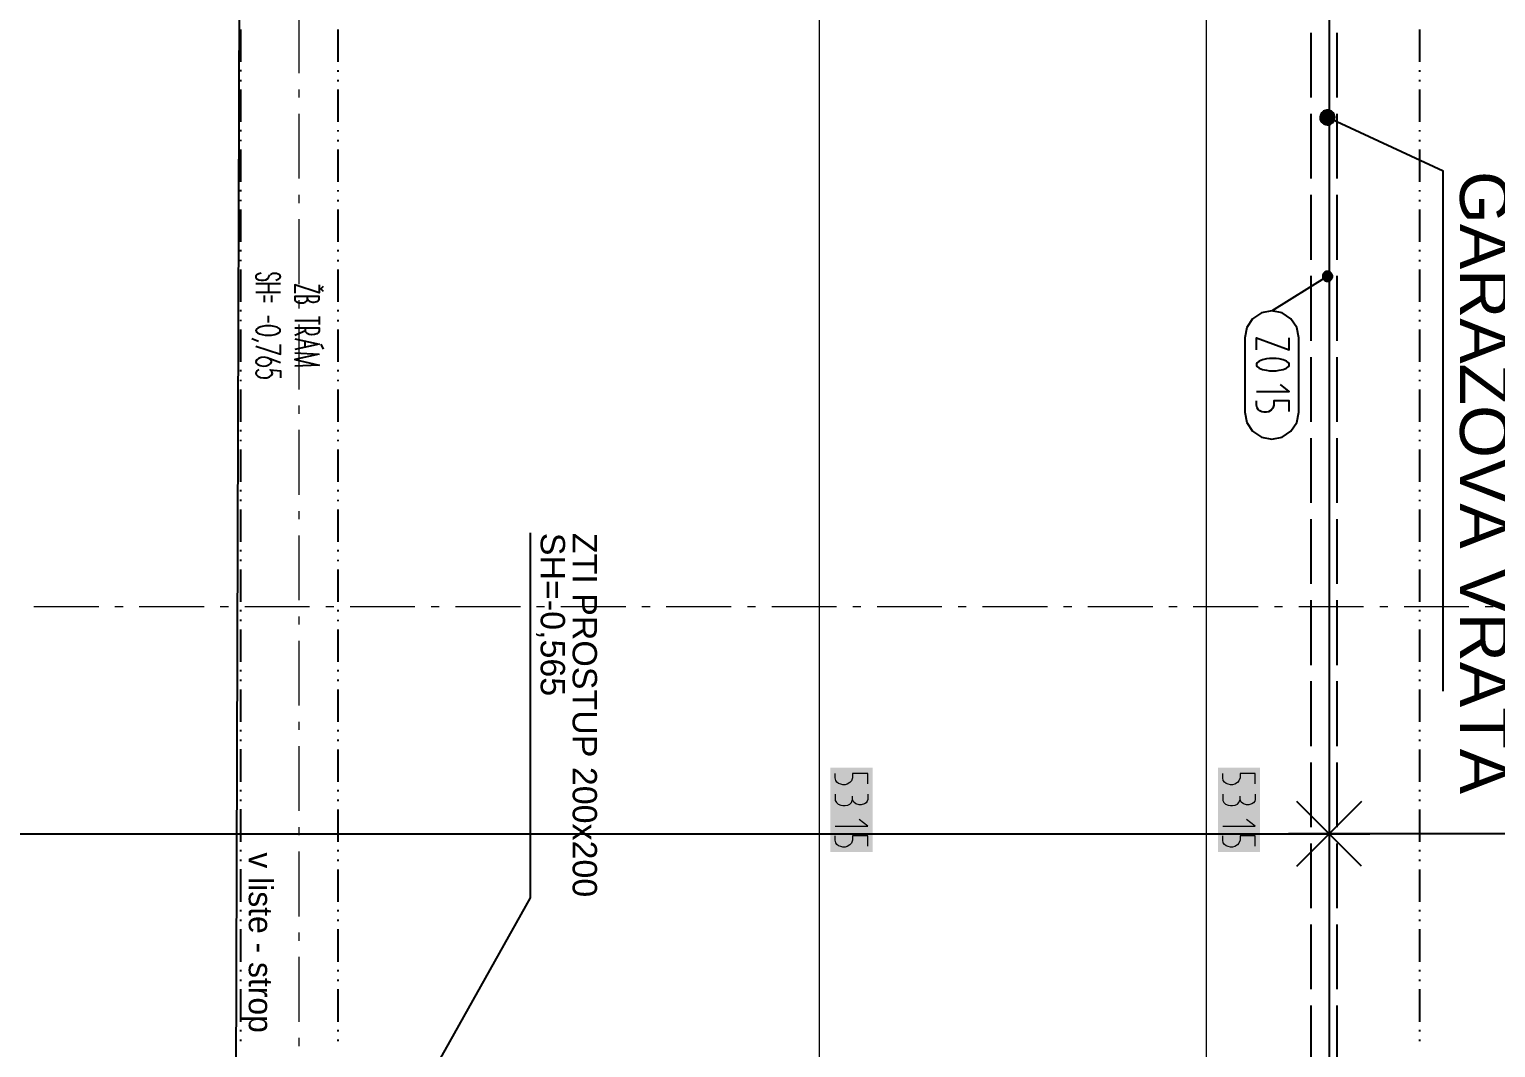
# Model space of a CAD drawing. Header units: millimetres. Extents: x 0 to 594, y 0 to 420.
# Drawn here: x 416.07 to 451.67, y 223.78 to 248.51 of the extents above; entities that cross this region are included whole.
import ezdxf

# ---------------------------------------------------------------- set-up
doc = ezdxf.new("R2010")
doc.units = ezdxf.units.MM
doc.header["$LTSCALE"] = 8
for name, color, linetype in [('CAT6', 1, 'Continuous'), ('PDF_Dokresleni nad rovinou rezu', 7, 'Continuous'), ('PDF_Dvere', 7, 'Continuous'), ('PDF_Koty delkove', 7, 'Continuous'), ('PDF_Osy hlavni', 7, 'Continuous'), ('PDF_Popis Prostupy', 7, 'Continuous'), ('PDF_Popis Zamecnicke vyrobky', 7, 'Continuous'), ('PDF_Popis-obecne 01', 7, 'Continuous'), ('PDF_Rampy', 7, 'Continuous'), ('PDF_Text', 7, 'Continuous'), ('popos', 7, 'Continuous')]:
    doc.layers.add(name, color=color, linetype=linetype)
doc.styles.add('PDF Arial', font='arial.ttf')

msp = doc.modelspace()

# ---------------------------------------------------------------- linework, layer by layer
at = {"layer": 'CAT6'}
msp.add_line((420.994, 193.995), (421.247, 270.644), dxfattribs=at)
at = {"layer": 'PDF_Dokresleni nad rovinou rezu', "lineweight": 25}
for points in [[(421.201, 248.505), (421.201, 247.718)], [(423.563, 248.504), (423.563, 247.717)], [(449.823, 248.504), (449.823, 247.717)], [(421.201, 247.521), (421.201, 247.481)], [(423.563, 247.52), (423.563, 247.48)], [(449.823, 247.52), (449.823, 247.48)], [(421.201, 247.285), (421.201, 247.245)], [(423.563, 247.284), (423.563, 247.244)], [(449.823, 247.284), (449.823, 247.244)], [(421.201, 247.048), (421.201, 246.261)], [(423.563, 247.047), (423.563, 246.26)], [(449.823, 247.047), (449.823, 246.26)], [(421.201, 246.064), (421.201, 246.025)], [(423.563, 246.063), (423.563, 246.024)], [(449.823, 246.063), (449.823, 246.024)], [(421.201, 245.828), (421.201, 245.789)], [(423.563, 245.827), (423.563, 245.788)], [(449.823, 245.827), (449.823, 245.788)], [(421.201, 245.592), (421.201, 244.804)], [(423.563, 245.591), (423.563, 244.803)], [(449.823, 245.591), (449.823, 244.803)], [(421.201, 244.607), (421.201, 244.568)], [(423.563, 244.606), (423.563, 244.567)], [(449.823, 244.606), (449.823, 244.567)], [(421.201, 244.371), (421.201, 244.332)], [(423.563, 244.37), (423.563, 244.331)], [(449.823, 244.37), (449.823, 244.331)], [(421.201, 244.135), (421.201, 243.348)], [(423.563, 244.134), (423.563, 243.347)], [(449.823, 244.134), (449.823, 243.347)], [(421.201, 243.151), (421.201, 243.111)], [(421.201, 242.914), (421.201, 242.875)], [(423.563, 243.15), (423.563, 243.11)], [(423.563, 242.914), (423.563, 242.874)], [(449.823, 243.15), (449.823, 243.11)], [(449.823, 242.914), (449.823, 242.874)], [(421.201, 242.678), (421.201, 241.891)], [(421.697, 242.584), (421.641, 242.572), (421.598, 242.548), (421.574, 242.517), (421.574, 242.483), (421.598, 242.452), (421.641, 242.428), (421.697, 242.415), (421.757, 242.415), (421.813, 242.428), (421.856, 242.452), (421.879, 242.483), (421.895, 242.516), (421.914, 242.545)], [(423.563, 242.677), (423.563, 241.89)], [(449.823, 242.677), (449.823, 241.89)], [(421.574, 242.334), (422.165, 242.334)], [(421.574, 242.128), (422.165, 242.128)], [(421.879, 242.334), (421.879, 242.128)], [(423.11, 242.302), (423.11, 242.113), (422.519, 242.302), (422.519, 242.102)], [(423.208, 242.267), (423.148, 242.207), (423.208, 242.147)], [(421.771, 242.046), (421.771, 241.882)], [(421.949, 242.046), (421.949, 241.882)], [(422.824, 241.954), (422.834, 241.934), (422.853, 241.917), (422.88, 241.902), (422.912, 241.891), (422.948, 241.886), (422.986, 241.886), (423.022, 241.891), (423.055, 241.902), (423.081, 241.917), (423.1, 241.934), (423.11, 241.954), (423.11, 242.02), (422.519, 242.02), (422.519, 241.938), (422.53, 241.917), (422.55, 241.897), (422.578, 241.882), (422.613, 241.87), (422.652, 241.864), (422.692, 241.864), (422.731, 241.87), (422.765, 241.882), (422.794, 241.897), (422.814, 241.917), (422.824, 241.938), (422.824, 242.02)], [(421.201, 241.694), (421.201, 241.655)], [(421.201, 241.458), (421.201, 241.418)], [(421.869, 241.554), (421.869, 241.39)], [(422.519, 241.438), (423.11, 241.438)], [(423.11, 241.537), (423.11, 241.339)], [(423.563, 241.693), (423.563, 241.654)], [(423.563, 241.457), (423.563, 241.417)], [(449.823, 241.693), (449.823, 241.654)], [(449.823, 241.457), (449.823, 241.417)], [(421.201, 241.222), (421.201, 240.434)], [(421.582, 241.164), (421.612, 241.136), (421.659, 241.112), (421.721, 241.094), (421.793, 241.082), (421.869, 241.078), (421.947, 241.082)], [(422.519, 241.258), (423.11, 241.258), (423.11, 241.186), (423.095, 241.145), (423.055, 241.115), (422.997, 241.097), (422.931, 241.092), (422.867, 241.101), (422.814, 241.124), (422.781, 241.156), (422.775, 241.186), (422.775, 241.258)], [(422.775, 241.186), (422.519, 241.077)], [(423.563, 241.221), (423.563, 240.433)], [(449.823, 241.221), (449.823, 240.433)], [(421.476, 240.997), (421.634, 240.939)], [(421.574, 240.816), (422.165, 240.624), (422.165, 240.857)], [(422.519, 240.995), (423.11, 240.864), (422.519, 240.733)], [(422.756, 240.943), (422.756, 240.785)], [(423.149, 240.864), (423.208, 240.744)], [(422.165, 240.411), (421.846, 240.533)], [(422.519, 240.651), (423.11, 240.623)], [(423.11, 240.623), (422.519, 240.488), (423.11, 240.353), (422.519, 240.325)], [(421.201, 240.237), (421.201, 240.198)], [(421.201, 240.001), (421.201, 239.962)], [(421.639, 240.251), (421.591, 240.214), (421.571, 240.17), (421.581, 240.123), (421.62, 240.083), (421.682, 240.055), (421.758, 240.043), (421.836, 240.048), (421.904, 240.072), (421.951, 240.109), (421.972, 240.154), (421.962, 240.2), (421.922, 240.24), (422.165, 240.218), (422.165, 240.048)], [(423.563, 240.236), (423.563, 240.197)], [(423.563, 240), (423.563, 239.961)], [(449.823, 240.236), (449.823, 240.197)], [(449.823, 240), (449.823, 239.961)], [(421.201, 239.765), (421.201, 238.977)], [(423.563, 239.764), (423.563, 238.977)], [(449.823, 239.764), (449.823, 238.977)], [(421.201, 238.781), (421.201, 238.741)], [(421.201, 238.544), (421.201, 238.505)], [(423.563, 238.78), (423.563, 238.74)], [(423.563, 238.543), (423.563, 238.504)], [(449.823, 238.78), (449.823, 238.74)], [(449.823, 238.543), (449.823, 238.504)], [(421.201, 238.308), (421.201, 237.521)], [(423.563, 238.307), (423.563, 237.52)], [(449.823, 238.307), (449.823, 237.52)], [(421.201, 237.324), (421.201, 237.285)], [(423.563, 237.323), (423.563, 237.284)], [(449.823, 237.323), (449.823, 237.284)], [(421.201, 237.088), (421.201, 237.048)], [(421.201, 236.852), (421.201, 236.064)], [(423.563, 237.087), (423.563, 237.047)], [(423.563, 236.851), (423.563, 236.063)], [(449.823, 237.087), (449.823, 237.047)], [(449.823, 236.851), (449.823, 236.063)], [(421.201, 235.867), (421.201, 235.828)], [(423.563, 235.866), (423.563, 235.827)], [(449.823, 235.866), (449.823, 235.827)], [(421.201, 235.631), (421.201, 235.592)], [(421.201, 235.395), (421.201, 234.607)], [(423.563, 235.63), (423.563, 235.591)], [(423.563, 235.394), (423.563, 234.606)], [(449.823, 235.63), (449.823, 235.591)], [(449.823, 235.394), (449.823, 234.606)], [(421.201, 234.411), (421.201, 234.371)], [(423.563, 234.41), (423.563, 234.37)], [(449.823, 234.41), (449.823, 234.37)], [(421.201, 234.174), (421.201, 234.135)], [(421.201, 233.938), (421.201, 233.151)], [(423.563, 234.173), (423.563, 234.134)], [(423.563, 233.937), (423.563, 233.15)], [(449.823, 234.173), (449.823, 234.134)], [(449.823, 233.937), (449.823, 233.15)], [(421.201, 232.954), (421.201, 232.914)], [(423.563, 232.953), (423.563, 232.914)], [(449.823, 232.953), (449.823, 232.914)], [(421.201, 232.718), (421.201, 232.678)], [(421.201, 232.481), (421.201, 231.694)], [(423.563, 232.717), (423.563, 232.677)], [(423.563, 232.48), (423.563, 231.693)], [(449.823, 232.717), (449.823, 232.677)], [(449.823, 232.48), (449.823, 231.693)], [(421.201, 231.497), (421.201, 231.458)], [(423.563, 231.496), (423.563, 231.457)], [(449.823, 231.496), (449.823, 231.457)], [(421.201, 231.261), (421.201, 231.222)], [(423.563, 231.26), (423.563, 231.221)], [(449.823, 231.26), (449.823, 231.221)], [(421.201, 231.025), (421.201, 230.237)], [(423.563, 231.024), (423.563, 230.236)], [(449.823, 231.024), (449.823, 230.236)], [(421.201, 230.04), (421.201, 230.001)], [(423.563, 230.04), (423.563, 230)], [(449.823, 230.04), (449.823, 230)], [(421.201, 229.804), (421.201, 229.765)], [(423.563, 229.803), (423.563, 229.764)], [(449.823, 229.803), (449.823, 229.764)], [(421.201, 229.568), (421.201, 228.781)], [(423.563, 229.567), (423.563, 228.78)], [(449.823, 229.567), (449.823, 228.78)], [(421.201, 228.584), (421.201, 228.544)], [(423.563, 228.583), (423.563, 228.543)], [(449.823, 228.583), (449.823, 228.543)], [(421.201, 228.348), (421.201, 228.308)], [(423.563, 228.347), (423.563, 228.307)], [(449.823, 228.347), (449.823, 228.307)], [(421.201, 228.111), (421.201, 227.324)], [(423.563, 228.11), (423.563, 227.323)], [(449.823, 228.11), (449.823, 227.323)], [(421.201, 227.127), (421.201, 227.088)], [(421.201, 226.891), (421.201, 226.852)], [(423.563, 227.126), (423.563, 227.087)], [(423.563, 226.89), (423.563, 226.851)], [(449.823, 227.126), (449.823, 227.087)], [(449.823, 226.89), (449.823, 226.851)], [(421.201, 226.655), (421.201, 225.867)], [(423.563, 226.654), (423.563, 225.866)], [(449.823, 226.654), (449.823, 225.866)], [(421.201, 225.67), (421.201, 225.631)], [(421.201, 225.434), (421.201, 225.395)], [(423.563, 225.669), (423.563, 225.63)], [(423.563, 225.433), (423.563, 225.394)], [(449.823, 225.669), (449.823, 225.63)], [(449.823, 225.433), (449.823, 225.394)], [(421.201, 225.198), (421.201, 224.411)], [(423.563, 225.197), (423.563, 224.41)], [(449.823, 225.197), (449.823, 224.41)], [(421.201, 224.214), (421.201, 224.174)], [(421.201, 223.977), (421.201, 223.938)], [(423.563, 224.213), (423.563, 224.173)], [(423.563, 223.977), (423.563, 223.937)], [(449.823, 224.213), (449.823, 224.173)], [(449.823, 223.977), (449.823, 223.937)]]:
    msp.add_lwpolyline(points, dxfattribs=at)
msp.add_lwpolyline([(421.823, 240.339), (421.887, 240.359), (421.933, 240.392), (421.951, 240.432), (421.942, 240.472), (421.905, 240.508), (421.846, 240.533), (421.774, 240.544), (421.7, 240.539), (421.636, 240.518), (421.591, 240.486), (421.571, 240.446), (421.581, 240.404), (421.618, 240.369), (421.677, 240.343), (421.749, 240.333)], close=True, dxfattribs=at)
for centre, major_axis, ratio, start_param, end_param in [((422.029, 242.5), (0.137, 0), 0.587333, 4.907019, 8.842241), ((421.87, 241.194), (0.297, 0), 0.387124, 4.974657, 9.687302)]:
    msp.add_ellipse(centre, major_axis=major_axis, ratio=ratio, start_param=start_param, end_param=end_param, dxfattribs=at)
at = {"layer": 'PDF_Dvere', "lineweight": 25}
for points in [[(447.185, 248.425), (447.185, 246.851)], [(447.815, 248.425), (447.815, 246.851)], [(447.185, 246.457), (447.185, 244.882)], [(447.815, 246.457), (447.815, 244.882)], [(447.185, 244.488), (447.185, 242.914)], [(447.815, 244.488), (447.815, 242.914)], [(447.185, 242.52), (447.185, 240.945)], [(447.815, 242.52), (447.815, 240.945)], [(447.185, 240.551), (447.185, 238.977)], [(447.815, 240.551), (447.815, 238.977)], [(447.185, 238.583), (447.185, 237.008)], [(447.815, 238.583), (447.815, 237.008)], [(447.185, 236.614), (447.185, 235.04)], [(447.815, 236.614), (447.815, 235.04)], [(447.185, 234.646), (447.185, 233.071)], [(447.815, 234.646), (447.815, 233.071)], [(447.185, 232.677), (447.185, 231.103)], [(447.815, 232.677), (447.815, 231.103)], [(447.185, 230.709), (447.185, 229.134)], [(447.815, 230.709), (447.815, 229.134)], [(447.185, 228.74), (447.185, 227.166)], [(447.815, 228.74), (447.815, 227.166)], [(447.185, 226.772), (447.185, 225.197)], [(447.815, 226.772), (447.815, 225.197)], [(447.185, 224.803), (447.185, 223.229)], [(447.815, 224.803), (447.815, 223.229)]]:
    msp.add_lwpolyline(points, dxfattribs=at)
at = {"layer": 'PDF_Koty delkove', "lineweight": 18}
for points in [[(444.652, 151.701), (444.652, 152.291), (444.652, 153.433), (444.652, 155.441), (444.652, 174.221), (444.652, 190.126), (444.652, 190.913), (444.652, 200.953), (444.652, 202.921), (444.652, 206.937), (444.652, 208.118), (444.652, 208.63), (444.652, 250.48), (444.652, 250.992), (444.652, 252.606), (444.652, 275.756), (444.652, 276.386), (444.652, 282.456), (444.652, 299.653), (444.652, 301.622), (444.652, 302.213)], [(435.245, 271.758), (435.245, 270.441), (435.245, 268.866), (435.245, 268.63), (435.245, 267.213), (435.245, 254.22), (435.245, 252.803), (435.245, 252.567), (435.245, 250.992), (435.245, 250.48), (435.245, 208.63), (435.245, 203.906), (435.245, 202.724), (435.245, 190.913), (435.245, 190.126), (435.245, 155.402)], [(436.426, 230.185), (436.426, 230.437), (436.059, 230.437), (436.059, 230.331), (436.032, 230.258), (435.993, 230.216), (435.928, 230.175), (435.876, 230.164), (435.823, 230.164), (435.77, 230.175), (435.718, 230.195), (435.679, 230.227), (435.652, 230.268), (435.639, 230.331), (435.639, 230.437)], [(445.833, 230.185), (445.833, 230.437), (445.466, 230.437), (445.466, 230.331), (445.439, 230.258), (445.4, 230.216), (445.335, 230.175), (445.283, 230.164), (445.23, 230.164), (445.177, 230.175), (445.125, 230.195), (445.086, 230.227), (445.059, 230.268), (445.046, 230.331), (445.046, 230.437)], [(435.639, 229.933), (435.639, 229.786), (435.665, 229.734), (435.705, 229.691), (435.77, 229.671), (435.823, 229.66), (435.876, 229.66), (435.941, 229.671), (435.993, 229.691), (436.032, 229.734), (436.059, 229.807)], [(436.426, 229.933), (436.426, 229.807), (436.414, 229.764), (436.387, 229.723), (436.347, 229.701), (436.269, 229.681), (436.217, 229.681), (436.138, 229.701), (436.085, 229.744), (436.059, 229.807), (436.059, 229.89)], [(445.046, 229.933), (445.046, 229.786), (445.073, 229.734), (445.112, 229.691), (445.177, 229.671), (445.23, 229.66), (445.283, 229.66), (445.348, 229.671), (445.4, 229.691), (445.439, 229.734), (445.466, 229.807)], [(445.545, 229.701), (445.492, 229.744), (445.466, 229.807), (445.466, 229.89)], [(445.833, 229.933), (445.833, 229.807), (445.821, 229.764), (445.794, 229.723), (445.754, 229.701), (445.677, 229.681), (445.624, 229.681), (445.545, 229.701)], [(435.639, 229.156), (436.426, 229.156), (436.217, 229.324)], [(445.046, 229.156), (445.833, 229.156), (445.624, 229.324)], [(436.426, 228.673), (436.426, 228.925), (436.059, 228.925), (436.059, 228.82), (436.032, 228.747), (435.993, 228.704), (435.928, 228.663), (435.876, 228.652), (435.823, 228.652), (435.77, 228.663), (435.718, 228.684), (435.679, 228.715), (435.652, 228.757), (435.639, 228.82), (435.639, 228.925)], [(445.833, 228.673), (445.833, 228.925), (445.466, 228.925), (445.466, 228.82), (445.439, 228.747), (445.4, 228.704), (445.335, 228.663), (445.283, 228.652), (445.23, 228.652), (445.177, 228.663), (445.125, 228.684), (445.086, 228.715), (445.059, 228.757), (445.046, 228.82), (445.046, 228.925)]]:
    msp.add_lwpolyline(points, dxfattribs=at)
at = {"layer": 'PDF_Koty delkove', "color": 7, "lineweight": 18, "true_color": 0xffffff, "transparency": 33554559}
for points in [[(435.521, 230.576), (435.521, 228.534), (436.544, 230.576), (436.544, 228.534)], [(444.928, 230.576), (444.928, 228.534), (445.951, 230.576), (445.951, 228.534)]]:
    msp.add_solid(points, dxfattribs=at)
at = {"layer": 'PDF_Osy hlavni', "lineweight": 18}
for points in [[(422.618, 249.016), (422.618, 247.441)], [(422.618, 247.047), (422.618, 246.851)], [(422.618, 246.457), (422.618, 244.882)], [(422.618, 244.488), (422.618, 244.291)], [(422.618, 243.898), (422.618, 242.323)], [(422.618, 241.929), (422.618, 241.732)], [(422.618, 241.339), (422.618, 239.764)], [(422.618, 239.37), (422.618, 239.173)], [(422.618, 238.78), (422.618, 237.205)], [(422.618, 236.811), (422.618, 236.614)], [(422.618, 236.221), (422.618, 234.646)], [(416.181, 234.496), (417.756, 234.496)], [(418.149, 234.496), (418.346, 234.496)], [(418.74, 234.496), (420.315, 234.496)], [(420.708, 234.496), (420.905, 234.496)], [(421.299, 234.496), (422.874, 234.496)], [(422.618, 234.252), (422.618, 234.055)], [(423.268, 234.496), (423.464, 234.496)], [(423.858, 234.496), (425.433, 234.496)], [(425.827, 234.496), (426.023, 234.496)], [(426.417, 234.496), (427.992, 234.496)], [(428.386, 234.496), (428.582, 234.496)], [(428.976, 234.496), (430.551, 234.496)], [(430.945, 234.496), (431.142, 234.496)], [(431.535, 234.496), (433.11, 234.496)], [(433.504, 234.496), (433.701, 234.496)], [(434.094, 234.496), (435.669, 234.496)], [(436.063, 234.496), (436.26, 234.496)], [(436.653, 234.496), (438.228, 234.496)], [(438.622, 234.496), (438.819, 234.496)], [(439.212, 234.496), (440.787, 234.496)], [(441.181, 234.496), (441.378, 234.496)], [(441.771, 234.496), (443.346, 234.496)], [(443.74, 234.496), (443.937, 234.496)], [(444.331, 234.496), (445.905, 234.496)], [(446.299, 234.496), (446.496, 234.496)], [(446.89, 234.496), (448.464, 234.496)], [(448.858, 234.496), (449.055, 234.496)], [(449.449, 234.496), (451.023, 234.496)], [(451.417, 234.496), (451.614, 234.496)], [(422.618, 233.662), (422.618, 232.087)], [(422.618, 231.693), (422.618, 231.496)], [(422.618, 231.103), (422.618, 229.528)], [(422.618, 229.134), (422.618, 228.937)], [(422.618, 228.543), (422.618, 226.969)], [(422.618, 226.575), (422.618, 226.378)], [(422.618, 225.984), (422.618, 224.41)], [(422.618, 224.016), (422.618, 223.819)]]:
    msp.add_lwpolyline(points, dxfattribs=at)
at = {"layer": 'PDF_Popis Prostupy', "lineweight": 25}
msp.add_lwpolyline([(428.229, 236.283), (428.229, 227.415), (422.398, 216.998)], dxfattribs=at)
at = {"layer": 'PDF_Popis Zamecnicke vyrobky', "lineweight": 25}
for points in [[(446.234, 241.673), (447.59, 242.511)], [(447.489, 242.449), (447.489, 242.449)], [(447.528, 242.612), (447.528, 242.612)], [(447.69, 242.574), (447.69, 242.574)], [(447.652, 242.411), (447.652, 242.411)], [(445.867, 240.723), (445.867, 241.017), (446.654, 240.723), (446.654, 241.017)], [(445.867, 239.715), (446.654, 239.715), (446.445, 239.883)], [(446.654, 239.232), (446.654, 239.484), (446.287, 239.484), (446.287, 239.379), (446.26, 239.306), (446.221, 239.264), (446.156, 239.222), (446.104, 239.211), (446.051, 239.211), (445.998, 239.222), (445.946, 239.243), (445.907, 239.274), (445.88, 239.316), (445.867, 239.379), (445.867, 239.484)]]:
    msp.add_lwpolyline(points, dxfattribs=at)
for points in [[(447.69, 242.574), (447.679, 242.589), (447.665, 242.603), (447.649, 242.614), (447.632, 242.622), (447.613, 242.627), (447.594, 242.63), (447.575, 242.629), (447.556, 242.625), (447.538, 242.618), (447.521, 242.608), (447.507, 242.595), (447.494, 242.581), (447.484, 242.564), (447.477, 242.547), (447.473, 242.528), (447.472, 242.508), (447.474, 242.489), (447.479, 242.471), (447.487, 242.453), (447.498, 242.437), (447.511, 242.423), (447.526, 242.412), (447.543, 242.403), (447.562, 242.397), (447.581, 242.394), (447.6, 242.394), (447.619, 242.397), (447.637, 242.403), (447.654, 242.413), (447.669, 242.424), (447.683, 242.439), (447.693, 242.455), (447.701, 242.472), (447.706, 242.491), (447.708, 242.51), (447.706, 242.529), (447.702, 242.548), (447.695, 242.566)], [(445.578, 239.211), (445.628, 238.96), (445.77, 238.747), (445.983, 238.605), (446.234, 238.555), (446.485, 238.605), (446.698, 238.747), (446.84, 238.96), (446.89, 239.211), (446.89, 241.017), (446.84, 241.268), (446.698, 241.481), (446.485, 241.623), (446.234, 241.673), (445.983, 241.623), (445.77, 241.481), (445.628, 241.268), (445.578, 241.017)], [(446.183, 240.219), (446.34, 240.219), (446.418, 240.23), (446.51, 240.251), (446.589, 240.282), (446.642, 240.324), (446.654, 240.345), (446.654, 240.387), (446.642, 240.408), (446.589, 240.45), (446.51, 240.481), (446.418, 240.503), (446.34, 240.513), (446.183, 240.513), (446.104, 240.503), (446.012, 240.481), (445.933, 240.45), (445.88, 240.408), (445.867, 240.387), (445.867, 240.345), (445.88, 240.324), (445.933, 240.282), (446.012, 240.251), (446.104, 240.23)]]:
    msp.add_lwpolyline(points, close=True, dxfattribs=at)
at = {"layer": 'PDF_Popis Zamecnicke vyrobky', "lineweight": 25, "transparency": 33554559}
for points in [[(447.472, 242.508), (447.593, 242.394), (447.486, 242.567)], [(447.534, 242.408), (447.472, 242.508), (447.489, 242.449)], [(447.472, 242.508), (447.534, 242.408), (447.593, 242.394)], [(447.486, 242.567), (447.652, 242.411), (447.528, 242.612)], [(447.486, 242.567), (447.593, 242.394), (447.652, 242.411)], [(447.528, 242.612), (447.693, 242.456), (447.586, 242.629)], [(447.528, 242.612), (447.652, 242.411), (447.693, 242.456)], [(447.586, 242.629), (447.693, 242.456), (447.707, 242.515)], [(447.586, 242.629), (447.707, 242.515), (447.645, 242.615)], [(447.645, 242.615), (447.707, 242.515), (447.69, 242.574)]]:
    msp.add_solid(points, dxfattribs=at)
at = {"layer": 'PDF_Popis-obecne 01', "lineweight": 25}
msp.add_lwpolyline([(447.426, 246.443), (447.416, 246.416), (447.411, 246.387), (447.41, 246.359), (447.414, 246.33), (447.422, 246.302), (447.435, 246.276), (447.452, 246.253), (447.473, 246.233), (447.496, 246.216), (447.522, 246.203), (447.55, 246.195), (447.579, 246.191), (447.608, 246.193), (447.636, 246.198), (447.663, 246.209), (447.688, 246.223), (447.71, 246.241), (447.729, 246.263), (447.744, 246.288), (447.755, 246.315), (447.762, 246.343), (447.764, 246.372), (447.761, 246.4), (447.753, 246.428), (447.742, 246.455), (447.725, 246.479), (447.706, 246.5), (447.683, 246.517), (447.657, 246.531), (447.63, 246.54), (447.601, 246.545), (447.572, 246.545), (447.544, 246.54), (447.517, 246.531), (447.491, 246.518), (447.468, 246.5), (447.448, 246.479), (447.432, 246.455)], close=True, dxfattribs=at)
for points in [[(447.426, 246.443), (447.426, 246.443)], [(450.393, 232.436), (450.393, 245.067), (447.587, 246.368)], [(447.661, 246.529), (447.661, 246.529)], [(447.512, 246.208), (447.512, 246.208)], [(447.747, 246.294), (447.747, 246.294)]]:
    msp.add_lwpolyline(points, dxfattribs=at)
at = {"layer": 'PDF_Popis-obecne 01', "lineweight": 25, "transparency": 33554559}
for points in [[(447.442, 246.267), (447.486, 246.513), (447.411, 246.352)], [(447.411, 246.352), (447.486, 246.513), (447.426, 246.443)], [(447.512, 246.208), (447.57, 246.544), (447.442, 246.267)], [(447.442, 246.267), (447.57, 246.544), (447.486, 246.513)], [(447.512, 246.208), (447.661, 246.529), (447.57, 246.544)], [(447.603, 246.193), (447.661, 246.529), (447.512, 246.208)], [(447.603, 246.193), (447.731, 246.469), (447.661, 246.529)], [(447.688, 246.224), (447.731, 246.469), (447.603, 246.193)], [(447.688, 246.224), (447.762, 246.385), (447.731, 246.469)], [(447.762, 246.385), (447.688, 246.224), (447.747, 246.294)]]:
    msp.add_solid(points, dxfattribs=at)
at = {"layer": 'PDF_Rampy', "lineweight": 25}
for points in [[(447.629, 250.48), (447.629, 208.63)], [(446.842, 228.184), (447.629, 228.972), (446.842, 229.759)], [(448.416, 229.759), (447.629, 228.972)], [(398.051, 228.972), (447.629, 228.972), (446.645, 228.972)], [(469.272, 228.972), (447.629, 228.972)], [(448.416, 228.184), (447.629, 228.972), (448.613, 228.972)]]:
    msp.add_lwpolyline(points, dxfattribs=at)

# ---------------------------------------------------------------- texts
at = {"layer": 'PDF_Text', "attachment_point": 4, "rotation": 270, "style": 'PDF Arial'}
for s, insert, char_height in [('GARÁŽOVÁ VRATA', (451.388, 245.067), 1.1813), ('SH=-0,565', (428.726, 236.283), 0.5907), ('ZTI PROSTUP 200x200', (429.553, 236.283), 0.59065)]:
    msp.add_mtext(s, dxfattribs=dict(at, insert=insert, char_height=char_height))
at = {"layer": 'popos'}
msp.add_text('v liste - strop', height=0.57818, rotation=270, dxfattribs=at).set_placement((421.399, 228.523))

doc.saveas('drawing.dxf')
